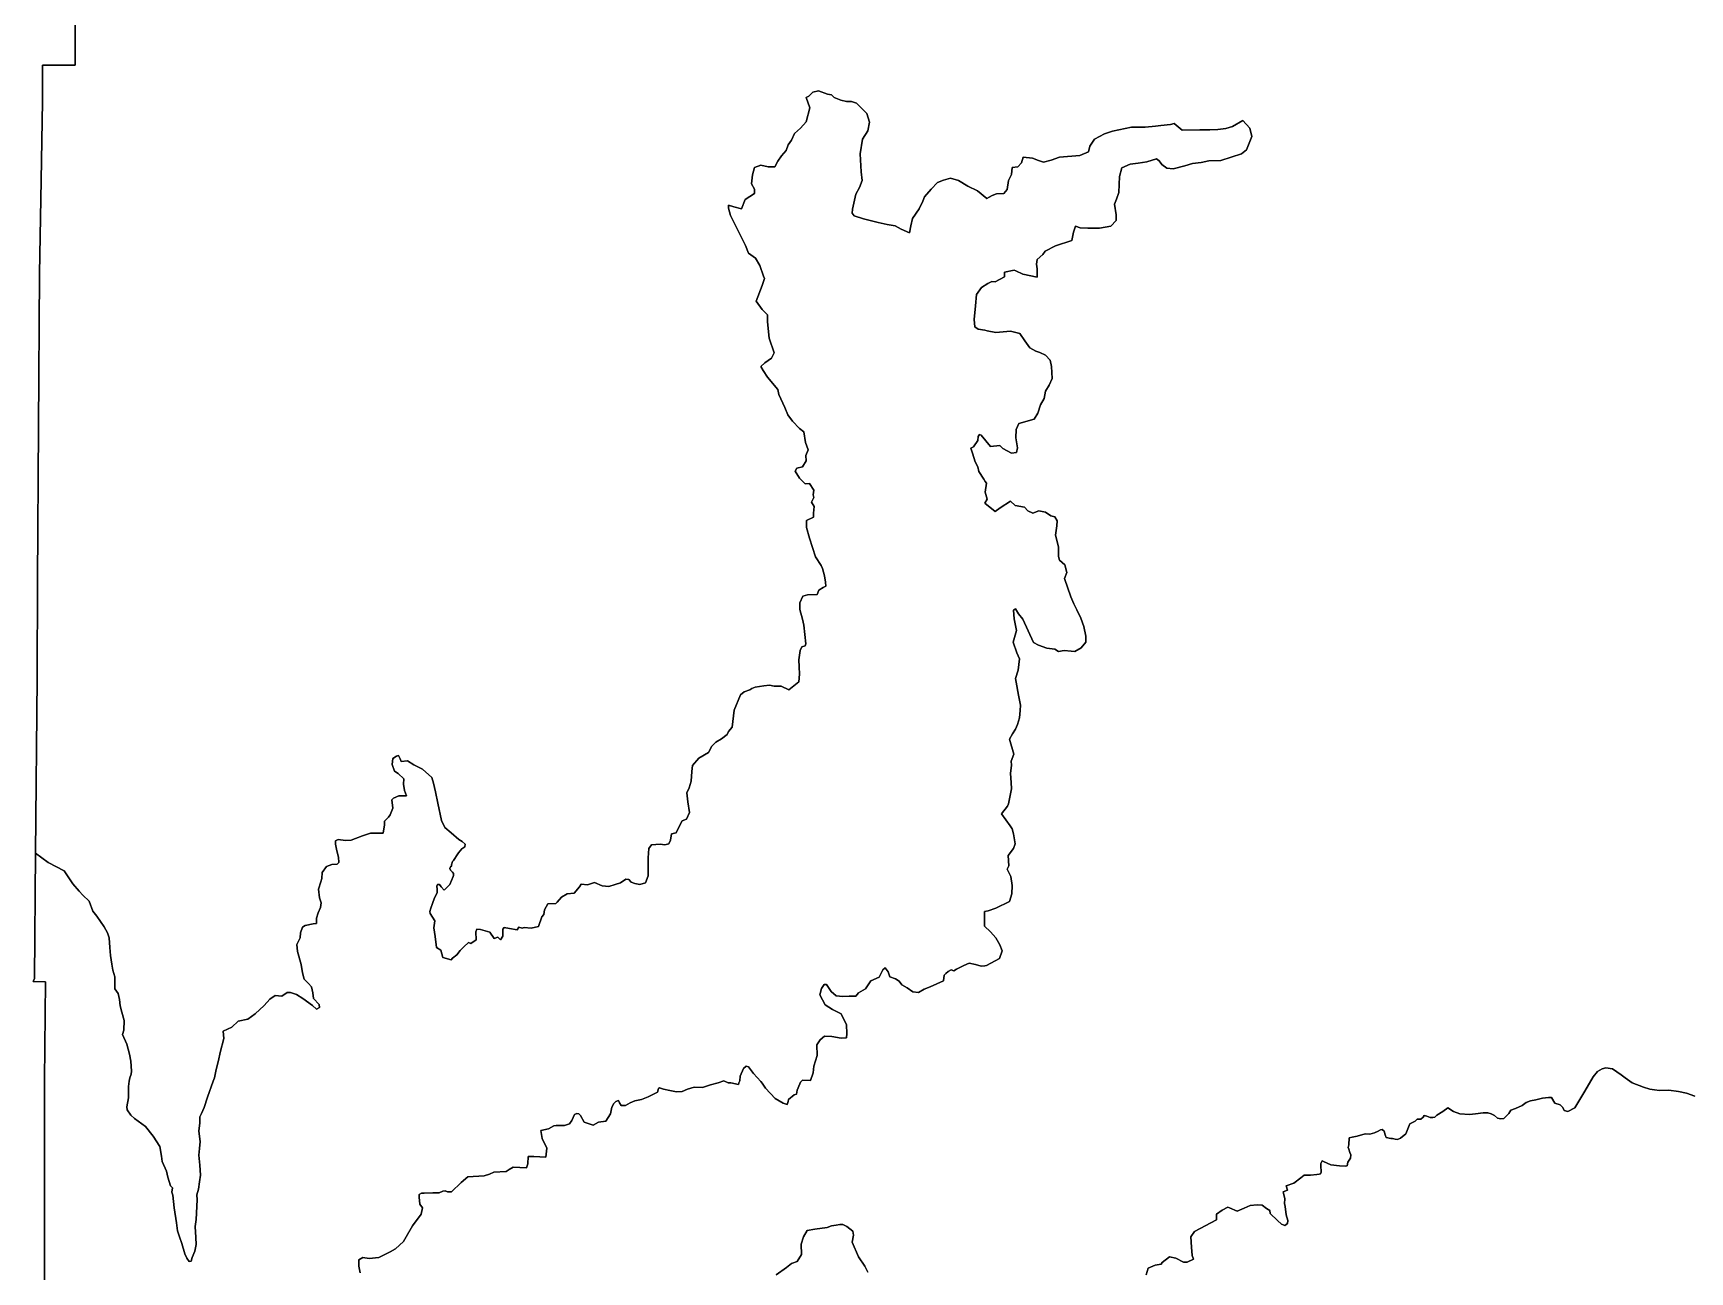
# Model space of a CAD drawing. Header units: inches. Extents: x 141448 to 685535, y 3466439 to 4099221.
# Drawn here: x 449051 to 455704, y 3812897 to 3817869 of the extents above; entities that cross this region are included whole.
import ezdxf

# ---------------------------------------------------------------- set-up
doc = ezdxf.new("R2010")
doc.units = ezdxf.units.IN
doc.header["$MEASUREMENT"] = 0
doc.layers.add('az_county', color=7, linetype='Continuous')

msp = doc.modelspace()

# ---------------------------------------------------------------- linework, layer by layer
at = {"layer": 'az_county'}
for points in [[(449218.78125, 3818463.75), (449219.96875, 3817740.25), (449089.0625, 3817741), (449088.875, 3817594.75), (449083.78125, 3817279.75), (449077.5625, 3816903.75), (449069.65625, 3815672.25), (449067.15625, 3815278.25), (449061.5625, 3814577), (449057.5625, 3814074.75), (449051.46875, 3814062), (449100.5625, 3814061.75), (449097.46875, 3813668.25), (449097.375, 3813662.75), (449097.0625, 3811953.75)], [(450365.125, 3812893), (450359.125, 3812919.25), (450359.84375, 3812945.5), (450375.84375, 3812954.75), (450400.84375, 3812950.75), (450439.84375, 3812954.25), (450485.75, 3812977.5), (450507.25, 3812989.75), (450539.03125, 3813019.25), (450548.84375, 3813037.75), (450574.75, 3813081.75), (450609.125, 3813128), (450615.34375, 3813153.75), (450604.4375, 3813169), (450601.53125, 3813196.5), (450602.25, 3813207.5), (450610.75, 3813213), (450622.34375, 3813212.25), (450656.53125, 3813214.75), (450671.75, 3813214.25), (450681.53125, 3813213.75), (450696.84375, 3813221.25), (450705.4375, 3813222.25), (450715.25, 3813218.75), (450731.03125, 3813218), (450770.84375, 3813255.25), (450796.625, 3813278.75), (450863.125, 3813282.25), (450884.53125, 3813288.75), (450901.03125, 3813296.75), (450950.53125, 3813300.25), (450962.75, 3813307.5), (450978.625, 3813316.75), (451032.34375, 3813314.75), (451037.9375, 3813330.5), (451038.75, 3813360.5), (451062.4375, 3813359.75), (451110.75, 3813357.75), (451113.84375, 3813393.25), (451095.75, 3813431.75), (451090.4375, 3813464.25), (451120.34375, 3813471.25), (451142.34375, 3813482.75), (451151.53125, 3813484.25), (451185.75, 3813484.75), (451204.75, 3813490.75), (451214.53125, 3813504), (451225.03125, 3813529.25), (451235.34375, 3813533.25), (451243.34375, 3813531.5), (451248.84375, 3813524.75), (451264.53125, 3813498.25), (451300.4375, 3813486), (451321.25, 3813498.25), (451351.84375, 3813502.25), (451370.25, 3813531.5), (451374.75, 3813557.75), (451383.25, 3813573.25), (451391.84375, 3813581), (451402.25, 3813584.75), (451406.53125, 3813575.25), (451413.125, 3813564.25), (451430.25, 3813565), (451448.53125, 3813575.25), (451468.125, 3813583.75), (451494.4375, 3813589.25), (451521.34375, 3813600), (451558.03125, 3813618.25), (451563.03125, 3813632.75), (451567.25, 3813636), (451583.125, 3813629.75), (451608.125, 3813624.75), (451634.9375, 3813619.25), (451658.125, 3813621.5), (451678.9375, 3813630), (451706.4375, 3813637.75), (451739.9375, 3813637.25), (451771.75, 3813647.25), (451802.34375, 3813656.25), (451824.9375, 3813664.25), (451842.625, 3813655.75), (451853.625, 3813655.75), (451883.4375, 3813648.75), (451885.9375, 3813655.25), (451889.03125, 3813663.25), (451890.9375, 3813683), (451903.84375, 3813712.75), (451914.34375, 3813723.25), (451924.03125, 3813719.5), (451944.03125, 3813693.75), (451973.25, 3813661.75), (451978.34375, 3813654.25), (451992.03125, 3813634.25), (452030.84375, 3813593.25), (452063.03125, 3813574.75), (452078.9375, 3813569.25), (452083.84375, 3813580.25), (452085.125, 3813588.75), (452107.25, 3813608.25), (452116.34375, 3813609.75), (452119.53125, 3813626.25), (452130.125, 3813652.25), (452132.4375, 3813658.25), (452141.03125, 3813666.25), (452173.34375, 3813665.25), (452183.34375, 3813695.25), (452186.53125, 3813722.75), (452200.125, 3813765.5), (452199.03125, 3813807.75), (452211.34375, 3813829), (452229.75, 3813843), (452258.4375, 3813842.25), (452295.625, 3813835.5), (452317.03125, 3813836.75), (452318.34375, 3813853.25), (452317.25, 3813888.5), (452296.75, 3813933.25), (452262.03125, 3813949.75), (452232.25, 3813968.25), (452211.03125, 3814009.25), (452217.84375, 3814034.5), (452227.75, 3814050.75), (452236.84375, 3814050.25), (452255.75, 3814022.25), (452275.75, 3814004.75), (452303.25, 3814002.75), (452328.84375, 3814003.5), (452354.4375, 3814003.25), (452366.125, 3814017.25), (452393.625, 3814033.25), (452415.125, 3814064.75), (452448.84375, 3814079.25), (452463.53125, 3814109.75), (452472.75, 3814117.75), (452485.53125, 3814101.25), (452492.125, 3814081.75), (452514.03125, 3814073.75), (452528.75, 3814064.25), (452539.53125, 3814048.5), (452560.84375, 3814037.25), (452584.03125, 3814020.75), (452606.53125, 3814017.75), (452629.25, 3814031.75), (452654.25, 3814041.25), (452706.84375, 3814065.5), (452710.03125, 3814088.25), (452716.75, 3814094.75), (452726.53125, 3814102.25), (452737.53125, 3814108.75), (452749.125, 3814105.25), (452759.53125, 3814112.25), (452788.34375, 3814127), (452809.75, 3814135.5), (452835.34375, 3814130.5), (452857.84375, 3814124.25), (452873.625, 3814125.75), (452879.84375, 3814126.75), (452932.53125, 3814155.25), (452943.03125, 3814185), (452933.9375, 3814209.5), (452917.625, 3814237.75), (452896.34375, 3814262.25), (452872.34375, 3814284.75), (452872.125, 3814318), (452871.9375, 3814343), (452886.4375, 3814346.75), (452917.625, 3814357.5), (452972.03125, 3814383), (452981.9375, 3814414.75), (452983.34375, 3814448.25), (452977.4375, 3814484.5), (452962.84375, 3814513.25), (452969.03125, 3814527.25), (452966.84375, 3814567.75), (452988.34375, 3814595.75), (452995.125, 3814615.25), (452988.625, 3814655), (452982.625, 3814675.75), (452974.75, 3814687.5), (452957.75, 3814711.25), (452939.53125, 3814735.25), (452963.53125, 3814766.25), (452968.4375, 3814776.25), (452980.34375, 3814835.25), (452979.25, 3814861.75), (452975.75, 3814897.75), (452980.25, 3814930.75), (452978.4375, 3814947.25), (452989.53125, 3814975.25), (452972.25, 3815035.25), (452983.84375, 3815056.75), (452996.25, 3815075), (453004.25, 3815094), (453012.25, 3815121.25), (453015.4375, 3815150.75), (453016.25, 3815171.5), (453007.84375, 3815211.25), (452998.53125, 3815264.25), (452995.9375, 3815279.25), (453007.125, 3815312.25), (453012.25, 3815358), (453001.9375, 3815381.25), (452987.53125, 3815424.25), (452999.9375, 3815471.25), (452990.4375, 3815518.25), (452988.75, 3815553.25), (452996.75, 3815558), (453008.84375, 3815537.75), (453025.25, 3815517.5), (453068.03125, 3815422.75), (453088.75, 3815413.25), (453121.625, 3815401), (453154.53125, 3815396), (453168.53125, 3815386.75), (453191.75, 3815391), (453219.84375, 3815389), (453233.84375, 3815387.75), (453260.25, 3815402.25), (453279.25, 3815424.25), (453278.125, 3815448.75), (453270.34375, 3815487.75), (453258.34375, 3815521.5), (453242.625, 3815554.75), (453231.125, 3815578.5), (453218.4375, 3815606), (453193.25, 3815680.75), (453201.84375, 3815703.75), (453194.03125, 3815734.5), (453172.84375, 3815753.75), (453168.625, 3815768.75), (453169.34375, 3815806.75), (453157.4375, 3815854.5), (453162.53125, 3815891.75), (453163.25, 3815911.25), (453154.75, 3815927.25), (453138.34375, 3815932.25), (453116.34375, 3815947), (453089.53125, 3815951.25), (453066.34375, 3815942.25), (453045.625, 3815951.5), (453032.25, 3815966.75), (452994.4375, 3815973.75), (452975.625, 3815990.25), (452934.625, 3815963.75), (452914.4375, 3815949.75), (452873.75, 3815982.25), (452882.34375, 3815998.75), (452874.34375, 3816027.25), (452880.25, 3816062.25), (452874.84375, 3816070), (452868.75, 3816079.25), (452848.75, 3816110), (452845.125, 3816128.25), (452833.625, 3816148), (452824.03125, 3816182.75), (452816.84375, 3816203.75), (452827.25, 3816208.75), (452844.34375, 3816234.25), (452845.75, 3816250.75), (452851.25, 3816258.75), (452858.53125, 3816255.5), (452876.9375, 3816232.5), (452895.53125, 3816209.5), (452933.34375, 3816214.25), (452945.53125, 3816202), (452979.625, 3816182.75), (452999.84375, 3816186.5), (453004.75, 3816205.25), (452997.625, 3816244.75), (452999.03125, 3816278.25), (453010.125, 3816302), (453071.84375, 3816319.5), (453085.34375, 3816343.75), (453096.53125, 3816377.5), (453110.75, 3816403.25), (453116.9375, 3816432.25), (453131.75, 3816456.75), (453143.4375, 3816483.25), (453141.25, 3816530.75), (453135.84375, 3816557.25), (453116.4375, 3816576.25), (453094.53125, 3816587.75), (453078.03125, 3816592.75), (453054.34375, 3816606.75), (453034.34375, 3816634.5), (453013.75, 3816663.75), (452975.9375, 3816673.25), (452916.75, 3816668), (452882.53125, 3816674.75), (452873.4375, 3816676.75), (452846.53125, 3816681.25), (452833.25, 3816690.25), (452829.75, 3816719.25), (452836.03125, 3816774.25), (452839.9375, 3816820.5), (452860.25, 3816848.75), (452885.03125, 3816863.75), (452901.25, 3816872.25), (452915.25, 3816871), (452952.03125, 3816891.75), (452951.4375, 3816910), (452990.53125, 3816917.75), (452997.25, 3816914.75), (453025.25, 3816901.25), (453083.25, 3816889.75), (453083.34375, 3816923.5), (453081.03125, 3816942.5), (453083.53125, 3816960.75), (453105.53125, 3816980.25), (453114.84375, 3816994.75), (453156.34375, 3817015.5), (453223.03125, 3817037.25), (453229.34375, 3817070.25), (453236.75, 3817094.75), (453256.25, 3817087.75), (453286.125, 3817086.5), (453333.75, 3817086.25), (453379.53125, 3817094.25), (453401.03125, 3817116.75), (453401.125, 3817140.5), (453393.34375, 3817183.25), (453402.03125, 3817202.25), (453411.34375, 3817230.25), (453414.03125, 3817293.25), (453423.34375, 3817328.25), (453456.4375, 3817343.25), (453489.34375, 3817346.75), (453523.53125, 3817352.75), (453562.75, 3817364.25), (453573.03125, 3817356.25), (453583.34375, 3817341.5), (453603.34375, 3817326.75), (453629.03125, 3817324.75), (453676.03125, 3817336.75), (453706.625, 3817346), (453741.4375, 3817350.25), (453773.25, 3817356.75), (453820.25, 3817357.75), (453903.9375, 3817384.75), (453923.53125, 3817401.25), (453945.75, 3817454.5), (453936.75, 3817487.5), (453909.4375, 3817518.25), (453867.25, 3817494.5), (453841.53125, 3817486.75), (453808.53125, 3817482.5), (453776.25, 3817481.25), (453736.53125, 3817481), (453665.25, 3817479.25), (453633.53125, 3817506.25), (453618.9375, 3817503.25), (453580.4375, 3817498.75), (453557.84375, 3817495.75), (453517.53125, 3817491.75), (453462.03125, 3817492.25), (453386.25, 3817476.25), (453353.84375, 3817464.75), (453314.125, 3817443.5), (453295.03125, 3817415.5), (453289.4375, 3817392.75), (453255.25, 3817377.75), (453172.84375, 3817371.75), (453139.75, 3817359.25), (453108.625, 3817351.25), (453088.53125, 3817358.25), (453064.125, 3817367.5), (453027.53125, 3817371.25), (453020.125, 3817348.75), (453005.34375, 3817332.75), (452982.84375, 3817330.5), (452979.625, 3817301.25), (452968.53125, 3817277.25), (452962.25, 3817241.75), (452949.9375, 3817226), (452920.625, 3817224.25), (452902.9375, 3817217.75), (452890.625, 3817210.75), (452881.53125, 3817205.5), (452843.25, 3817236.75), (452804.25, 3817254.75), (452767.75, 3817277.5), (452734.84375, 3817287.25), (452706.75, 3817279), (452682.84375, 3817269.75), (452657.125, 3817242.5), (452630.75, 3817212), (452623.9375, 3817194.25), (452609.125, 3817163.75), (452582.75, 3817125.25), (452576.4375, 3817096.25), (452570.84375, 3817067.25), (452537.34375, 3817082.75), (452513.625, 3817095.25), (452481.34375, 3817101.25), (452444.75, 3817109.25), (452385.53125, 3817124.25), (452348.4375, 3817135.5), (452340.53125, 3817147.25), (452341.84375, 3817163), (452354.9375, 3817222.75), (452370.34375, 3817249.75), (452380.84375, 3817277.75), (452376.75, 3817313.25), (452372.84375, 3817384.25), (452382.25, 3817444.25), (452403.25, 3817477), (452409.4375, 3817511.75), (452399.84375, 3817547.25), (452357.9375, 3817587.75), (452337.84375, 3817595.25), (452317.75, 3817594.75), (452294.53125, 3817600.25), (452268.34375, 3817610.75), (452257.4375, 3817621.75), (452241.03125, 3817625), (452205.03125, 3817637.25), (452182.4375, 3817632.75), (452165.84375, 3817616.25), (452155.53125, 3817611.25), (452169.9375, 3817569), (452155.625, 3817512.75), (452133.53125, 3817487.75), (452108.34375, 3817466), (452096.75, 3817439.25), (452083.75, 3817420.75), (452075.75, 3817397.75), (452056.75, 3817376.25), (452041.9375, 3817355.75), (452029.625, 3817333), (452002.75, 3817333.25), (451973.53125, 3817338.75), (451947.84375, 3817329.75), (451939.75, 3817301), (451935.9375, 3817264.75), (451948.625, 3817242.75), (451947.9375, 3817226.25), (451911.25, 3817201.25), (451896.34375, 3817163.5), (451865.84375, 3817171.75), (451843.9375, 3817179), (451843.34375, 3817166.75), (451851.75, 3817136.75), (451911.53125, 3817016.25), (451924.25, 3816985.5), (451952.75, 3816966.5), (451969.75, 3816937), (451984.53125, 3816893.25), (451987.75, 3816883.75), (451978.53125, 3816856.25), (451955.53125, 3816793.25), (451978.625, 3816760.25), (451999.84375, 3816738.25), (452000.9375, 3816710.25), (452006.75, 3816644.75), (452026.53125, 3816585.75), (452016.125, 3816565.25), (451989.75, 3816545.25), (451973.84375, 3816531.25), (451982.84375, 3816515.75), (451999.84375, 3816487.75), (452042.34375, 3816439.25), (452045.84375, 3816418.25), (452070.03125, 3816366.75), (452082.125, 3816337.5), (452100.34375, 3816311.75), (452128.84375, 3816282.25), (452145.84375, 3816269.25), (452152.9375, 3816225.75), (452163.84375, 3816196.5), (452154.53125, 3816174.5), (452155.625, 3816152.5), (452140.84375, 3816128.25), (452118.84375, 3816123.25), (452112.125, 3816110.5), (452129.03125, 3816083.5), (452151.53125, 3816059.75), (452169.25, 3816062), (452186.25, 3816035), (452183.75, 3816015.5), (452186.75, 3816005), (452177.4375, 3815987.25), (452187.75, 3815969), (452184.53125, 3815942.25), (452184.4375, 3815925.75), (452156.9375, 3815912.75), (452156.84375, 3815884.75), (452168.75, 3815841.75), (452193.4375, 3815766.75), (452215.25, 3815732.25), (452221.84375, 3815720.75), (452229.75, 3815691.25), (452232.625, 3815665.5), (452234.34375, 3815649), (452224.53125, 3815643.75), (452206.25, 3815633.25), (452199.34375, 3815616.25), (452160.9375, 3815614.5), (452142.625, 3815609), (452129.75, 3815582.75), (452130.75, 3815555.75), (452140.34375, 3815517.25), (452146.9375, 3815492.25), (452154.53125, 3815418.25), (452151.4375, 3815410.25), (452138.53125, 3815406.25), (452131.25, 3815391.5), (452126.75, 3815353.5), (452127.84375, 3815326), (452129.53125, 3815296.25), (452126.84375, 3815264.75), (452086.4375, 3815232.75), (452054.84375, 3815247.5), (452027.34375, 3815247.75), (452008.4375, 3815252.5), (451985.84375, 3815249), (451951.03125, 3815244.25), (451937.625, 3815238.75), (451929.625, 3815232.75), (451906.34375, 3815224.75), (451891.75, 3815213.75), (451867.03125, 3815151.75), (451858.75, 3815083.25), (451844.03125, 3815065.5), (451838.4375, 3815053.75), (451815.25, 3815036.75), (451792.53125, 3815022.75), (451777.25, 3815006.5), (451763.625, 3814981.25), (451724.53125, 3814959), (451699.34375, 3814929.75), (451696.125, 3814905.75), (451693.53125, 3814866.75), (451685.4375, 3814839.25), (451676.25, 3814819.25), (451680.34375, 3814783.75), (451687.34375, 3814740.75), (451675.03125, 3814714), (451657.34375, 3814708), (451646.25, 3814684.25), (451633.34375, 3814659.75), (451615.53125, 3814654.75), (451610.53125, 3814629.25), (451603.84375, 3814615.25), (451588.53125, 3814611.75), (451569.625, 3814613.5), (451534.84375, 3814610.75), (451524.34375, 3814596), (451521.75, 3814558.75), (451521.03125, 3814533.75), (451521.34375, 3814486), (451510.84375, 3814458.5), (451488.25, 3814452.5), (451467.53125, 3814455.75), (451452.9375, 3814461.75), (451443.25, 3814472.25), (451431.03125, 3814473.5), (451409.53125, 3814458.25), (451388.25, 3814451.75), (451363.75, 3814443.75), (451336.34375, 3814446.75), (451305.84375, 3814460.5), (451277.25, 3814450.25), (451252.75, 3814453.25), (451245.34375, 3814442.25), (451223.84375, 3814417.25), (451195.75, 3814414.5), (451173.125, 3814400.5), (451155.34375, 3814381), (451149.84375, 3814375.5), (451118.03125, 3814373.75), (451104.53125, 3814350.75), (451102.03125, 3814331.75), (451094.625, 3814322.5), (451081.03125, 3814283.5), (451051.75, 3814276.75), (451023.625, 3814279.25), (451015.03125, 3814276.25), (451002.34375, 3814280.25), (450994.9375, 3814269.75), (450964.4375, 3814274.75), (450942.53125, 3814279.75), (450936.9375, 3814272.25), (450938.03125, 3814244.25), (450928.84375, 3814230.25), (450917.25, 3814240.25), (450902.625, 3814235.75), (450885.03125, 3814260.25), (450848.4375, 3814270.75), (450832.625, 3814272.25), (450828.84375, 3814262.5), (450829.9375, 3814230), (450809.75, 3814215.5), (450800.03125, 3814219.25), (450781.625, 3814201.5), (450765.75, 3814187.5), (450752.75, 3814169.25), (450735.03125, 3814156.5), (450730.03125, 3814149.25), (450696.53125, 3814158.25), (450688.25, 3814188.25), (450671.75, 3814198.75), (450665.84375, 3814243.5), (450659.9375, 3814278.25), (450664.34375, 3814305.75), (450645.53125, 3814335.75), (450645.03125, 3814343.75), (450648.125, 3814357.25), (450655.53125, 3814376.25), (450662.9375, 3814397.75), (450670.34375, 3814411), (450674.03125, 3814420.25), (450674.125, 3814433), (450672.9375, 3814444.75), (450675.4375, 3814451.25), (450683.34375, 3814452), (450690.625, 3814442.25), (450701.53125, 3814428.75), (450710.75, 3814438.25), (450724.84375, 3814452.25), (450738.4375, 3814483.5), (450739.75, 3814488.25), (450739.75, 3814496.25), (450736.03125, 3814501.75), (450727.53125, 3814508.75), (450725.25, 3814516), (450727.625, 3814522.25), (450731.34375, 3814525.75), (450731.9375, 3814531.25), (450735.75, 3814544), (450740.03125, 3814548.25), (450744.84375, 3814555.75), (450751.03125, 3814566.75), (450759.03125, 3814579.25), (450773.25, 3814595.25), (450784.84375, 3814603.25), (450786.75, 3814613.5), (450774.53125, 3814624.75), (450760.53125, 3814632.75), (450730.75, 3814659.75), (450704.625, 3814680.5), (450691.34375, 3814709.25), (450677.03125, 3814777.75), (450667.53125, 3814823.25), (450659.125, 3814859.25), (450653.125, 3814881.75), (450614.84375, 3814914.25), (450580.125, 3814932.75), (450555.25, 3814948.75), (450529.53125, 3814945.25), (450525.34375, 3814956.25), (450518.75, 3814969.25), (450510.125, 3814967.25), (450495.4375, 3814958.25), (450492.84375, 3814933.25), (450503.125, 3814906.75), (450517.75, 3814897.25), (450539.53125, 3814875.75), (450538.25, 3814854.25), (450542.4375, 3814829.25), (450550.84375, 3814808.25), (450520.34375, 3814808.25), (450498.9375, 3814798.75), (450491.53125, 3814791.25), (450495.75, 3814757.75), (450485.25, 3814731.5), (450478.4375, 3814721.75), (450463.03125, 3814706.5), (450461.84375, 3814691.75), (450456.75, 3814657.75), (450437.25, 3814657.75), (450406.75, 3814658.5), (450373.75, 3814647.75), (450345.53125, 3814636.25), (450329.03125, 3814630), (450305.84375, 3814628.75), (450276.625, 3814632.75), (450265.03125, 3814627.25), (450265.53125, 3814614.25), (450270.84375, 3814587.5), (450278.125, 3814562.25), (450278.625, 3814540.25), (450271.84375, 3814533.75), (450251.125, 3814532.5), (450229.75, 3814524), (450211.84375, 3814499.75), (450211.125, 3814475.75), (450206.84375, 3814462.25), (450197.53125, 3814433.25), (450201.625, 3814398.75), (450208.25, 3814378), (450205.125, 3814359.75), (450196.4375, 3814338.75), (450189.03125, 3814316.75), (450188.9375, 3814294.75), (450175.53125, 3814293.75), (450143.75, 3814287.25), (450133.34375, 3814280.5), (450125.25, 3814258.5), (450123.9375, 3814237.25), (450117.25, 3814224.25), (450109.75, 3814210.75), (450112.75, 3814183.25), (450127.75, 3814130.75), (450133.03125, 3814097.75), (450140.25, 3814071.25), (450157.84375, 3814054.75), (450169.34375, 3814040.75), (450174.75, 3814016.75), (450177.03125, 3813994.75), (450199.53125, 3813970.25), (450201.34375, 3813958.75), (450189.75, 3813951.25), (450173.84375, 3813966.75), (450134.34375, 3813994.25), (450108.84375, 3814009.75), (450084.4375, 3814019), (450071.625, 3814017.75), (450049.53125, 3814003.75), (450023.9375, 3814005.75), (450001.9375, 3813991.75), (449979.84375, 3813965.75), (449943.625, 3813932.25), (449913.0625, 3813910.75), (449875.28125, 3813903.75), (449848.875, 3813879.25), (449813.96875, 3813862.75), (449817.46875, 3813833.75), (449801.96875, 3813777.25), (449795.78125, 3813745), (449786.375, 3813709), (449779.46875, 3813676), (449774.875, 3813663), (449752.28125, 3813597.75), (449738.65625, 3813556.25), (449728.15625, 3813532.5), (449720.78125, 3813519.75), (449720.65625, 3813494.75), (449716.78125, 3813462.25), (449722.0625, 3813420), (449718.875, 3813391.75), (449716.375, 3813365), (449720.375, 3813325.25), (449723.875, 3813284.75), (449718.875, 3813258), (449715.03125, 3813228.75), (449709.4375, 3813206.75), (449709.9375, 3813185.75), (449705.84375, 3813107.25), (449702.75, 3813079), (449704.9375, 3813035.5), (449706.625, 3813007.25), (449700.34375, 3812979.75), (449689.84375, 3812954.25), (449685.53125, 3812939.75), (449678.25, 3812939), (449668.53125, 3812951.75), (449660.03125, 3812969.75), (449648.75, 3813010.25), (449639.0625, 3813038.25), (449631.28125, 3813062.25), (449626.5625, 3813093.25), (449618.28125, 3813153.75), (449612.375, 3813205.25), (449608.28125, 3813217.5), (449611.375, 3813234), (449603.46875, 3813242), (449592.65625, 3813276.75), (449586.65625, 3813300.75), (449569.78125, 3813339.75), (449566.28125, 3813362), (449559.65625, 3813399.75), (449533.65625, 3813442.25), (449502.0625, 3813480.75), (449458.875, 3813512.25), (449443.78125, 3813526.25), (449428.5625, 3813547.25), (449428.0625, 3813559.25), (449434.375, 3813596), (449434.375, 3813602.25), (449433.875, 3813641.25), (449437.46875, 3813663), (449439.5625, 3813675.5), (449444.5625, 3813690.25), (449446.375, 3813702.25), (449443.5625, 3813742.25), (449438.28125, 3813770.25), (449427.375, 3813811.25), (449409.875, 3813849.25), (449416.0625, 3813867.5), (449417.5625, 3813905.5), (449407.875, 3813939.25), (449400.78125, 3813964.75), (449397.78125, 3813989.75), (449392.375, 3814013.75), (449379.78125, 3814033.25), (449379.375, 3814081.25), (449372.15625, 3814108), (449367.375, 3814132.5), (449361.46875, 3814167.25), (449359.78125, 3814198.5), (449356.28125, 3814237.25), (449350.28125, 3814257.25), (449336.96875, 3814282.25), (449307.28125, 3814324.75), (449291.5625, 3814345.5), (449277.0625, 3814384.75), (449250.375, 3814409.25), (449236.96875, 3814425.75), (449210.875, 3814454.25), (449176.375, 3814506.25), (449112.46875, 3814540), (449061.5625, 3814577), (449067.15625, 3815278.25), (449069.65625, 3815672.25), (449077.5625, 3816903.75), (449083.78125, 3817279.75), (449088.875, 3817594.75), (449089.0625, 3817741), (449219.96875, 3817740.25), (449218.78125, 3818463.75)], [(449097.0625, 3811953.75), (449097.375, 3813662.75), (449097.46875, 3813668.25), (449100.5625, 3814061.75), (449051.46875, 3814062), (449057.5625, 3814074.75), (449061.5625, 3814577), (449112.46875, 3814540), (449176.375, 3814506.25), (449210.875, 3814454.25), (449236.96875, 3814425.75), (449250.375, 3814409.25), (449277.0625, 3814384.75), (449291.5625, 3814345.5), (449307.28125, 3814324.75), (449336.96875, 3814282.25), (449350.28125, 3814257.25), (449356.28125, 3814237.25), (449359.78125, 3814198.5), (449361.46875, 3814167.25), (449367.375, 3814132.5), (449372.15625, 3814108), (449379.375, 3814081.25), (449379.78125, 3814033.25), (449392.375, 3814013.75), (449397.78125, 3813989.75), (449400.78125, 3813964.75), (449407.875, 3813939.25), (449417.5625, 3813905.5), (449416.0625, 3813867.5), (449409.875, 3813849.25), (449427.375, 3813811.25), (449438.28125, 3813770.25), (449443.5625, 3813742.25), (449446.375, 3813702.25), (449444.5625, 3813690.25), (449439.5625, 3813675.5), (449437.46875, 3813663), (449433.875, 3813641.25), (449434.375, 3813602.25), (449434.375, 3813596), (449428.0625, 3813559.25), (449428.5625, 3813547.25), (449443.78125, 3813526.25), (449458.875, 3813512.25), (449502.0625, 3813480.75), (449533.65625, 3813442.25), (449559.65625, 3813399.75), (449566.28125, 3813362), (449569.78125, 3813339.75), (449586.65625, 3813300.75), (449592.65625, 3813276.75), (449603.46875, 3813242), (449611.375, 3813234), (449608.28125, 3813217.5), (449612.375, 3813205.25), (449618.28125, 3813153.75), (449626.5625, 3813093.25), (449631.28125, 3813062.25), (449639.0625, 3813038.25), (449648.75, 3813010.25), (449660.03125, 3812969.75), (449668.53125, 3812951.75), (449678.25, 3812939), (449685.53125, 3812939.75), (449689.84375, 3812954.25), (449700.34375, 3812979.75), (449706.625, 3813007.25), (449704.9375, 3813035.5), (449702.75, 3813079), (449705.84375, 3813107.25), (449709.9375, 3813185.75), (449709.4375, 3813206.75), (449715.03125, 3813228.75), (449718.875, 3813258), (449723.875, 3813284.75), (449720.375, 3813325.25), (449716.375, 3813365), (449718.875, 3813391.75), (449722.0625, 3813420), (449716.78125, 3813462.25), (449720.65625, 3813494.75), (449720.78125, 3813519.75), (449728.15625, 3813532.5), (449738.65625, 3813556.25), (449752.28125, 3813597.75), (449774.875, 3813663), (449779.46875, 3813676), (449786.375, 3813709), (449795.78125, 3813745), (449801.96875, 3813777.25), (449817.46875, 3813833.75), (449813.96875, 3813862.75), (449848.875, 3813879.25), (449875.28125, 3813903.75), (449913.0625, 3813910.75), (449943.625, 3813932.25), (449979.84375, 3813965.75), (450001.9375, 3813991.75), (450023.9375, 3814005.75), (450049.53125, 3814003.75), (450071.625, 3814017.75), (450084.4375, 3814019), (450108.84375, 3814009.75), (450134.34375, 3813994.25), (450173.84375, 3813966.75), (450189.75, 3813951.25), (450201.34375, 3813958.75), (450199.53125, 3813970.25), (450177.03125, 3813994.75), (450174.75, 3814016.75), (450169.34375, 3814040.75), (450157.84375, 3814054.75), (450140.25, 3814071.25), (450133.03125, 3814097.75), (450127.75, 3814130.75), (450112.75, 3814183.25), (450109.75, 3814210.75), (450117.25, 3814224.25), (450123.9375, 3814237.25), (450125.25, 3814258.5), (450133.34375, 3814280.5), (450143.75, 3814287.25), (450175.53125, 3814293.75), (450188.9375, 3814294.75), (450189.03125, 3814316.75), (450196.4375, 3814338.75), (450205.125, 3814359.75), (450208.25, 3814378), (450201.625, 3814398.75), (450197.53125, 3814433.25), (450206.84375, 3814462.25), (450211.125, 3814475.75), (450211.84375, 3814499.75), (450229.75, 3814524), (450251.125, 3814532.5), (450271.84375, 3814533.75), (450278.625, 3814540.25), (450278.125, 3814562.25), (450270.84375, 3814587.5), (450265.53125, 3814614.25), (450265.03125, 3814627.25), (450276.625, 3814632.75), (450305.84375, 3814628.75), (450329.03125, 3814630), (450345.53125, 3814636.25), (450373.75, 3814647.75), (450406.75, 3814658.5), (450437.25, 3814657.75), (450456.75, 3814657.75), (450461.84375, 3814691.75), (450463.03125, 3814706.5), (450478.4375, 3814721.75), (450485.25, 3814731.5), (450495.75, 3814757.75), (450491.53125, 3814791.25), (450498.9375, 3814798.75), (450520.34375, 3814808.25), (450550.84375, 3814808.25), (450542.4375, 3814829.25), (450538.25, 3814854.25), (450539.53125, 3814875.75), (450517.75, 3814897.25), (450503.125, 3814906.75), (450492.84375, 3814933.25), (450495.4375, 3814958.25), (450510.125, 3814967.25), (450518.75, 3814969.25), (450525.34375, 3814956.25), (450529.53125, 3814945.25), (450555.25, 3814948.75), (450580.125, 3814932.75), (450614.84375, 3814914.25), (450653.125, 3814881.75), (450659.125, 3814859.25), (450667.53125, 3814823.25), (450677.03125, 3814777.75), (450691.34375, 3814709.25), (450704.625, 3814680.5), (450730.75, 3814659.75), (450760.53125, 3814632.75), (450774.53125, 3814624.75), (450786.75, 3814613.5), (450784.84375, 3814603.25), (450773.25, 3814595.25), (450759.03125, 3814579.25), (450751.03125, 3814566.75), (450744.84375, 3814555.75), (450740.03125, 3814548.25), (450735.75, 3814544), (450731.9375, 3814531.25), (450731.34375, 3814525.75), (450727.625, 3814522.25), (450725.25, 3814516), (450727.53125, 3814508.75), (450736.03125, 3814501.75), (450739.75, 3814496.25), (450739.75, 3814488.25), (450738.4375, 3814483.5), (450724.84375, 3814452.25), (450710.75, 3814438.25), (450701.53125, 3814428.75), (450690.625, 3814442.25), (450683.34375, 3814452), (450675.4375, 3814451.25), (450672.9375, 3814444.75), (450674.125, 3814433), (450674.03125, 3814420.25), (450670.34375, 3814411), (450662.9375, 3814397.75), (450655.53125, 3814376.25), (450648.125, 3814357.25), (450645.03125, 3814343.75), (450645.53125, 3814335.75), (450664.34375, 3814305.75), (450659.9375, 3814278.25), (450665.84375, 3814243.5), (450671.75, 3814198.75), (450688.25, 3814188.25), (450696.53125, 3814158.25), (450730.03125, 3814149.25), (450735.03125, 3814156.5), (450752.75, 3814169.25), (450765.75, 3814187.5), (450781.625, 3814201.5), (450800.03125, 3814219.25), (450809.75, 3814215.5), (450829.9375, 3814230), (450828.84375, 3814262.5), (450832.625, 3814272.25), (450848.4375, 3814270.75), (450885.03125, 3814260.25), (450902.625, 3814235.75), (450917.25, 3814240.25), (450928.84375, 3814230.25), (450938.03125, 3814244.25), (450936.9375, 3814272.25), (450942.53125, 3814279.75), (450964.4375, 3814274.75), (450994.9375, 3814269.75), (451002.34375, 3814280.25), (451015.03125, 3814276.25), (451023.625, 3814279.25), (451051.75, 3814276.75), (451081.03125, 3814283.5), (451094.625, 3814322.5), (451102.03125, 3814331.75), (451104.53125, 3814350.75), (451118.03125, 3814373.75), (451149.84375, 3814375.5), (451155.34375, 3814381), (451173.125, 3814400.5), (451195.75, 3814414.5), (451223.84375, 3814417.25), (451245.34375, 3814442.25), (451252.75, 3814453.25), (451277.25, 3814450.25), (451305.84375, 3814460.5), (451336.34375, 3814446.75), (451363.75, 3814443.75), (451388.25, 3814451.75), (451409.53125, 3814458.25), (451431.03125, 3814473.5), (451443.25, 3814472.25), (451452.9375, 3814461.75), (451467.53125, 3814455.75), (451488.25, 3814452.5), (451510.84375, 3814458.5), (451521.34375, 3814486), (451521.03125, 3814533.75), (451521.75, 3814558.75), (451524.34375, 3814596), (451534.84375, 3814610.75), (451569.625, 3814613.5), (451588.53125, 3814611.75), (451603.84375, 3814615.25), (451610.53125, 3814629.25), (451615.53125, 3814654.75), (451633.34375, 3814659.75), (451646.25, 3814684.25), (451657.34375, 3814708), (451675.03125, 3814714), (451687.34375, 3814740.75), (451680.34375, 3814783.75), (451676.25, 3814819.25), (451685.4375, 3814839.25), (451693.53125, 3814866.75), (451696.125, 3814905.75), (451699.34375, 3814929.75), (451724.53125, 3814959), (451763.625, 3814981.25), (451777.25, 3815006.5), (451792.53125, 3815022.75), (451815.25, 3815036.75), (451838.4375, 3815053.75), (451844.03125, 3815065.5), (451858.75, 3815083.25), (451867.03125, 3815151.75), (451891.75, 3815213.75), (451906.34375, 3815224.75), (451929.625, 3815232.75), (451937.625, 3815238.75), (451951.03125, 3815244.25), (451985.84375, 3815249), (452008.4375, 3815252.5), (452027.34375, 3815247.75), (452054.84375, 3815247.5), (452086.4375, 3815232.75), (452126.84375, 3815264.75), (452129.53125, 3815296.25), (452127.84375, 3815326), (452126.75, 3815353.5), (452131.25, 3815391.5), (452138.53125, 3815406.25), (452151.4375, 3815410.25), (452154.53125, 3815418.25), (452146.9375, 3815492.25), (452140.34375, 3815517.25), (452130.75, 3815555.75), (452129.75, 3815582.75), (452142.625, 3815609), (452160.9375, 3815614.5), (452199.34375, 3815616.25), (452206.25, 3815633.25), (452224.53125, 3815643.75), (452234.34375, 3815649), (452232.625, 3815665.5), (452229.75, 3815691.25), (452221.84375, 3815720.75), (452215.25, 3815732.25), (452193.4375, 3815766.75), (452168.75, 3815841.75), (452156.84375, 3815884.75), (452156.9375, 3815912.75), (452184.4375, 3815925.75), (452184.53125, 3815942.25), (452187.75, 3815969), (452177.4375, 3815987.25), (452186.75, 3816005), (452183.75, 3816015.5), (452186.25, 3816035), (452169.25, 3816062), (452151.53125, 3816059.75), (452129.03125, 3816083.5), (452112.125, 3816110.5), (452118.84375, 3816123.25), (452140.84375, 3816128.25), (452155.625, 3816152.5), (452154.53125, 3816174.5), (452163.84375, 3816196.5), (452152.9375, 3816225.75), (452145.84375, 3816269.25), (452128.84375, 3816282.25), (452100.34375, 3816311.75), (452082.125, 3816337.5), (452070.03125, 3816366.75), (452045.84375, 3816418.25), (452042.34375, 3816439.25), (451999.84375, 3816487.75), (451982.84375, 3816515.75), (451973.84375, 3816531.25), (451989.75, 3816545.25), (452016.125, 3816565.25), (452026.53125, 3816585.75), (452006.75, 3816644.75), (452000.9375, 3816710.25), (451999.84375, 3816738.25), (451978.625, 3816760.25), (451955.53125, 3816793.25), (451978.53125, 3816856.25), (451987.75, 3816883.75), (451984.53125, 3816893.25), (451969.75, 3816937), (451952.75, 3816966.5), (451924.25, 3816985.5), (451911.53125, 3817016.25), (451851.75, 3817136.75), (451843.34375, 3817166.75), (451843.9375, 3817179), (451865.84375, 3817171.75), (451896.34375, 3817163.5), (451911.25, 3817201.25), (451947.9375, 3817226.25), (451948.625, 3817242.75), (451935.9375, 3817264.75), (451939.75, 3817301), (451947.84375, 3817329.75), (451973.53125, 3817338.75), (452002.75, 3817333.25), (452029.625, 3817333), (452041.9375, 3817355.75), (452056.75, 3817376.25), (452075.75, 3817397.75), (452083.75, 3817420.75), (452096.75, 3817439.25), (452108.34375, 3817466), (452133.53125, 3817487.75), (452155.625, 3817512.75), (452169.9375, 3817569), (452155.53125, 3817611.25), (452165.84375, 3817616.25), (452182.4375, 3817632.75), (452205.03125, 3817637.25), (452241.03125, 3817625), (452257.4375, 3817621.75), (452268.34375, 3817610.75), (452294.53125, 3817600.25), (452317.75, 3817594.75), (452337.84375, 3817595.25), (452357.9375, 3817587.75), (452399.84375, 3817547.25), (452409.4375, 3817511.75), (452403.25, 3817477), (452382.25, 3817444.25), (452372.84375, 3817384.25), (452376.75, 3817313.25), (452380.84375, 3817277.75), (452370.34375, 3817249.75), (452354.9375, 3817222.75), (452341.84375, 3817163), (452340.53125, 3817147.25), (452348.4375, 3817135.5), (452385.53125, 3817124.25), (452444.75, 3817109.25), (452481.34375, 3817101.25), (452513.625, 3817095.25), (452537.34375, 3817082.75), (452570.84375, 3817067.25), (452576.4375, 3817096.25), (452582.75, 3817125.25), (452609.125, 3817163.75), (452623.9375, 3817194.25), (452630.75, 3817212), (452657.125, 3817242.5), (452682.84375, 3817269.75), (452706.75, 3817279), (452734.84375, 3817287.25), (452767.75, 3817277.5), (452804.25, 3817254.75), (452843.25, 3817236.75), (452881.53125, 3817205.5), (452890.625, 3817210.75), (452902.9375, 3817217.75), (452920.625, 3817224.25), (452949.9375, 3817226), (452962.25, 3817241.75), (452968.53125, 3817277.25), (452979.625, 3817301.25), (452982.84375, 3817330.5), (453005.34375, 3817332.75), (453020.125, 3817348.75), (453027.53125, 3817371.25), (453064.125, 3817367.5), (453088.53125, 3817358.25), (453108.625, 3817351.25), (453139.75, 3817359.25), (453172.84375, 3817371.75), (453255.25, 3817377.75), (453289.4375, 3817392.75), (453295.03125, 3817415.5), (453314.125, 3817443.5), (453353.84375, 3817464.75), (453386.25, 3817476.25), (453462.03125, 3817492.25), (453517.53125, 3817491.75), (453557.84375, 3817495.75), (453580.4375, 3817498.75), (453618.9375, 3817503.25), (453633.53125, 3817506.25), (453665.25, 3817479.25), (453736.53125, 3817481), (453776.25, 3817481.25), (453808.53125, 3817482.5), (453841.53125, 3817486.75), (453867.25, 3817494.5), (453909.4375, 3817518.25), (453936.75, 3817487.5), (453945.75, 3817454.5), (453923.53125, 3817401.25), (453903.9375, 3817384.75), (453820.25, 3817357.75), (453773.25, 3817356.75), (453741.4375, 3817350.25), (453706.625, 3817346), (453676.03125, 3817336.75), (453629.03125, 3817324.75), (453603.34375, 3817326.75), (453583.34375, 3817341.5), (453573.03125, 3817356.25), (453562.75, 3817364.25), (453523.53125, 3817352.75), (453489.34375, 3817346.75), (453456.4375, 3817343.25), (453423.34375, 3817328.25), (453414.03125, 3817293.25), (453411.34375, 3817230.25), (453402.03125, 3817202.25), (453393.34375, 3817183.25), (453401.125, 3817140.5), (453401.03125, 3817116.75), (453379.53125, 3817094.25), (453333.75, 3817086.25), (453286.125, 3817086.5), (453256.25, 3817087.75), (453236.75, 3817094.75), (453229.34375, 3817070.25), (453223.03125, 3817037.25), (453156.34375, 3817015.5), (453114.84375, 3816994.75), (453105.53125, 3816980.25), (453083.53125, 3816960.75), (453081.03125, 3816942.5), (453083.34375, 3816923.5), (453083.25, 3816889.75), (453025.25, 3816901.25), (452997.25, 3816914.75), (452990.53125, 3816917.75), (452951.4375, 3816910), (452952.03125, 3816891.75), (452915.25, 3816871), (452901.25, 3816872.25), (452885.03125, 3816863.75), (452860.25, 3816848.75), (452839.9375, 3816820.5), (452836.03125, 3816774.25), (452829.75, 3816719.25), (452833.25, 3816690.25), (452846.53125, 3816681.25), (452873.4375, 3816676.75), (452882.53125, 3816674.75), (452916.75, 3816668), (452975.9375, 3816673.25), (453013.75, 3816663.75), (453034.34375, 3816634.5), (453054.34375, 3816606.75), (453078.03125, 3816592.75), (453094.53125, 3816587.75), (453116.4375, 3816576.25), (453135.84375, 3816557.25), (453141.25, 3816530.75), (453143.4375, 3816483.25), (453131.75, 3816456.75), (453116.9375, 3816432.25), (453110.75, 3816403.25), (453096.53125, 3816377.5), (453085.34375, 3816343.75), (453071.84375, 3816319.5), (453010.125, 3816302), (452999.03125, 3816278.25), (452997.625, 3816244.75), (453004.75, 3816205.25), (452999.84375, 3816186.5), (452979.625, 3816182.75), (452945.53125, 3816202), (452933.34375, 3816214.25), (452895.53125, 3816209.5), (452876.9375, 3816232.5), (452858.53125, 3816255.5), (452851.25, 3816258.75), (452845.75, 3816250.75), (452844.34375, 3816234.25), (452827.25, 3816208.75), (452816.84375, 3816203.75), (452824.03125, 3816182.75), (452833.625, 3816148), (452845.125, 3816128.25), (452848.75, 3816110), (452868.75, 3816079.25), (452874.84375, 3816070), (452880.25, 3816062.25), (452874.34375, 3816027.25), (452882.34375, 3815998.75), (452873.75, 3815982.25), (452914.4375, 3815949.75), (452934.625, 3815963.75), (452975.625, 3815990.25), (452994.4375, 3815973.75), (453032.25, 3815966.75), (453045.625, 3815951.5), (453066.34375, 3815942.25), (453089.53125, 3815951.25), (453116.34375, 3815947), (453138.34375, 3815932.25), (453154.75, 3815927.25), (453163.25, 3815911.25), (453162.53125, 3815891.75), (453157.4375, 3815854.5), (453169.34375, 3815806.75), (453168.625, 3815768.75), (453172.84375, 3815753.75), (453194.03125, 3815734.5), (453201.84375, 3815703.75), (453193.25, 3815680.75), (453218.4375, 3815606), (453231.125, 3815578.5), (453242.625, 3815554.75), (453258.34375, 3815521.5), (453270.34375, 3815487.75), (453278.125, 3815448.75), (453279.25, 3815424.25), (453260.25, 3815402.25), (453233.84375, 3815387.75), (453219.84375, 3815389), (453191.75, 3815391), (453168.53125, 3815386.75), (453154.53125, 3815396), (453121.625, 3815401), (453088.75, 3815413.25), (453068.03125, 3815422.75), (453025.25, 3815517.5), (453008.84375, 3815537.75), (452996.75, 3815558), (452988.75, 3815553.25), (452990.4375, 3815518.25), (452999.9375, 3815471.25), (452987.53125, 3815424.25), (453001.9375, 3815381.25), (453012.25, 3815358), (453007.125, 3815312.25), (452995.9375, 3815279.25), (452998.53125, 3815264.25), (453007.84375, 3815211.25), (453016.25, 3815171.5), (453015.4375, 3815150.75), (453012.25, 3815121.25), (453004.25, 3815094), (452996.25, 3815075), (452983.84375, 3815056.75), (452972.25, 3815035.25), (452989.53125, 3814975.25), (452978.4375, 3814947.25), (452980.25, 3814930.75), (452975.75, 3814897.75), (452979.25, 3814861.75), (452980.34375, 3814835.25), (452968.4375, 3814776.25), (452963.53125, 3814766.25), (452939.53125, 3814735.25), (452957.75, 3814711.25), (452974.75, 3814687.5), (452982.625, 3814675.75), (452988.625, 3814655), (452995.125, 3814615.25), (452988.34375, 3814595.75), (452966.84375, 3814567.75), (452969.03125, 3814527.25), (452962.84375, 3814513.25), (452977.4375, 3814484.5), (452983.34375, 3814448.25), (452981.9375, 3814414.75), (452972.03125, 3814383), (452917.625, 3814357.5), (452886.4375, 3814346.75), (452871.9375, 3814343), (452872.125, 3814318), (452872.34375, 3814284.75), (452896.34375, 3814262.25), (452917.625, 3814237.75), (452933.9375, 3814209.5), (452943.03125, 3814185), (452932.53125, 3814155.25), (452879.84375, 3814126.75), (452873.625, 3814125.75), (452857.84375, 3814124.25), (452835.34375, 3814130.5), (452809.75, 3814135.5), (452788.34375, 3814127), (452759.53125, 3814112.25), (452749.125, 3814105.25), (452737.53125, 3814108.75), (452726.53125, 3814102.25), (452716.75, 3814094.75), (452710.03125, 3814088.25), (452706.84375, 3814065.5), (452654.25, 3814041.25), (452629.25, 3814031.75), (452606.53125, 3814017.75), (452584.03125, 3814020.75), (452560.84375, 3814037.25), (452539.53125, 3814048.5), (452528.75, 3814064.25), (452514.03125, 3814073.75), (452492.125, 3814081.75), (452485.53125, 3814101.25), (452472.75, 3814117.75), (452463.53125, 3814109.75), (452448.84375, 3814079.25), (452415.125, 3814064.75), (452393.625, 3814033.25), (452366.125, 3814017.25), (452354.4375, 3814003.25), (452328.84375, 3814003.5), (452303.25, 3814002.75), (452275.75, 3814004.75), (452255.75, 3814022.25), (452236.84375, 3814050.25), (452227.75, 3814050.75), (452217.84375, 3814034.5), (452211.03125, 3814009.25), (452232.25, 3813968.25), (452262.03125, 3813949.75), (452296.75, 3813933.25), (452317.25, 3813888.5), (452318.34375, 3813853.25), (452317.03125, 3813836.75), (452295.625, 3813835.5), (452258.4375, 3813842.25), (452229.75, 3813843), (452211.34375, 3813829), (452199.03125, 3813807.75), (452200.125, 3813765.5), (452186.53125, 3813722.75), (452183.34375, 3813695.25), (452173.34375, 3813665.25), (452141.03125, 3813666.25), (452132.4375, 3813658.25), (452130.125, 3813652.25), (452119.53125, 3813626.25), (452116.34375, 3813609.75), (452107.25, 3813608.25), (452085.125, 3813588.75), (452083.84375, 3813580.25), (452078.9375, 3813569.25), (452063.03125, 3813574.75), (452030.84375, 3813593.25), (451992.03125, 3813634.25), (451978.34375, 3813654.25), (451973.25, 3813661.75), (451944.03125, 3813693.75), (451924.03125, 3813719.5), (451914.34375, 3813723.25), (451903.84375, 3813712.75), (451890.9375, 3813683), (451889.03125, 3813663.25), (451885.9375, 3813655.25), (451883.4375, 3813648.75), (451853.625, 3813655.75), (451842.625, 3813655.75), (451824.9375, 3813664.25), (451802.34375, 3813656.25), (451771.75, 3813647.25), (451739.9375, 3813637.25), (451706.4375, 3813637.75), (451678.9375, 3813630), (451658.125, 3813621.5), (451634.9375, 3813619.25), (451608.125, 3813624.75), (451583.125, 3813629.75), (451567.25, 3813636), (451563.03125, 3813632.75), (451558.03125, 3813618.25), (451521.34375, 3813600), (451494.4375, 3813589.25), (451468.125, 3813583.75), (451448.53125, 3813575.25), (451430.25, 3813565), (451413.125, 3813564.25), (451406.53125, 3813575.25), (451402.25, 3813584.75), (451391.84375, 3813581), (451383.25, 3813573.25), (451374.75, 3813557.75), (451370.25, 3813531.5), (451351.84375, 3813502.25), (451321.25, 3813498.25), (451300.4375, 3813486), (451264.53125, 3813498.25), (451248.84375, 3813524.75), (451243.34375, 3813531.5), (451235.34375, 3813533.25), (451225.03125, 3813529.25), (451214.53125, 3813504), (451204.75, 3813490.75), (451185.75, 3813484.75), (451151.53125, 3813484.25), (451142.34375, 3813482.75), (451120.34375, 3813471.25), (451090.4375, 3813464.25), (451095.75, 3813431.75), (451113.84375, 3813393.25), (451110.75, 3813357.75), (451062.4375, 3813359.75), (451038.75, 3813360.5), (451037.9375, 3813330.5), (451032.34375, 3813314.75), (450978.625, 3813316.75), (450962.75, 3813307.5), (450950.53125, 3813300.25), (450901.03125, 3813296.75), (450884.53125, 3813288.75), (450863.125, 3813282.25), (450796.625, 3813278.75), (450770.84375, 3813255.25), (450731.03125, 3813218), (450715.25, 3813218.75), (450705.4375, 3813222.25), (450696.84375, 3813221.25), (450681.53125, 3813213.75), (450671.75, 3813214.25), (450656.53125, 3813214.75), (450622.34375, 3813212.25), (450610.75, 3813213), (450602.25, 3813207.5), (450601.53125, 3813196.5), (450604.4375, 3813169), (450615.34375, 3813153.75), (450609.125, 3813128), (450574.75, 3813081.75), (450548.84375, 3813037.75), (450539.03125, 3813019.25), (450507.25, 3812989.75), (450485.75, 3812977.5), (450439.84375, 3812954.25), (450400.84375, 3812950.75), (450375.84375, 3812954.75), (450359.84375, 3812945.5), (450359.125, 3812919.25), (450365.125, 3812893)], [(455724.53125, 3813602.25), (455690.4375, 3813614), (455658.125, 3813621.5), (455619.75, 3813625.75), (455582.03125, 3813624.5), (455562.34375, 3813627.25), (455542.84375, 3813631), (455518.53125, 3813638.25), (455472.84375, 3813655.25), (455444.84375, 3813675.25), (455428.34375, 3813688.25), (455393.03125, 3813711.75), (455366.84375, 3813716.5), (455352.25, 3813711.75), (455333.84375, 3813701.25), (455316.03125, 3813680), (455282.9375, 3813622.5), (455275.03125, 3813608.75), (455242.53125, 3813555), (455213.75, 3813541), (455199.75, 3813545.25), (455193.75, 3813557), (455183.34375, 3813567.25), (455162.03125, 3813574.25), (455149.25, 3813596.75), (455136.4375, 3813597.5), (455112.625, 3813593.75), (455086.34375, 3813587.25), (455063.84375, 3813583.25), (455047.34375, 3813576.25), (455031.4375, 3813564.75), (455003.9375, 3813552.25), (454985.03125, 3813545.5), (454977.03125, 3813532), (454957.4375, 3813513.25), (454944.625, 3813510.75), (454932.4375, 3813514.5), (454920.25, 3813524.25), (454906.84375, 3813531), (454893.4375, 3813536), (454873.9375, 3813536), (454842.84375, 3813530.75), (454819.03125, 3813528.75), (454780.53125, 3813531.5), (454755.03125, 3813541.25), (454732.4375, 3813556), (454711.625, 3813540.75), (454687.84375, 3813526.25), (454684.125, 3813522), (454680.4375, 3813517.75), (454671.9375, 3813517.25), (454661.53125, 3813517.25), (454648.125, 3813521.5), (454637.84375, 3813525.25), (454633.53125, 3813518.5), (454624.34375, 3813509.25), (454609.75, 3813509.25), (454601.75, 3813501.5), (454579.125, 3813491.25), (454563.75, 3813451.5), (454542.34375, 3813433.25), (454530.75, 3813427.75), (454520.9375, 3813429.75), (454510.53125, 3813432.75), (454503.25, 3813432.25), (454485.03125, 3813435.75), (454481.34375, 3813446.75), (454476.53125, 3813461.5), (454468.03125, 3813468.75), (454461.84375, 3813466.5), (454452.125, 3813461.75), (454438.03125, 3813455.5), (454419.125, 3813449.5), (454400.25, 3813450.75), (454367.84375, 3813442.25), (454347.75, 3813437.5), (454335.53125, 3813434.5), (454334.25, 3813406.25), (454332.34375, 3813396), (454334.75, 3813389.25), (454339.03125, 3813376.25), (454343.25, 3813367.25), (454341.34375, 3813353.75), (454336.4375, 3813345.75), (454330.9375, 3813337.25), (454327.84375, 3813322.75), (454322.9375, 3813320.75), (454297.9375, 3813323.25), (454261.9375, 3813326.5), (454232.75, 3813340.25), (454227.25, 3813342), (454222.34375, 3813332.25), (454222.84375, 3813324.25), (454223.4375, 3813297.25), (454220.9375, 3813290), (454215.4375, 3813288.75), (454206.9375, 3813288.25), (454180.75, 3813285.75), (454155.75, 3813284.75), (454142.25, 3813273.75), (454113.4375, 3813252.5), (454083.53125, 3813241.75), (454088.34375, 3813224.5), (454071.25, 3813217.75), (454071.84375, 3813212.25), (454077.25, 3813189.75), (454076.03125, 3813171.75), (454079.625, 3813159.25), (454083.75, 3813125.25), (454090.4375, 3813102.75), (454087.9375, 3813091.75), (454078.125, 3813083.25), (454064.75, 3813088.25), (454048.34375, 3813103.5), (454018.53125, 3813131.75), (454017.34375, 3813143.25), (454011.34375, 3813147.25), (454004.03125, 3813150.75), (453987.03125, 3813164.25), (453966.25, 3813165.5), (453938.25, 3813163.25), (453914.34375, 3813152.75), (453886.25, 3813140.75), (453855.75, 3813153.75), (453849.03125, 3813156.75), (453825.84375, 3813144), (453803.75, 3813128.25), (453803.03125, 3813106.25), (453714.9375, 3813058.75), (453700.84375, 3813038.25), (453702.4375, 3812996.75), (453705.9375, 3812962.25), (453711.34375, 3812947.75), (453685.625, 3812935.5), (453671.03125, 3812936.25), (453639.9375, 3812951.75), (453614.34375, 3812957.75), (453584.9375, 3812934.75), (453580.625, 3812927.25), (453557.4375, 3812923.75), (453528.75, 3812911.25), (453521.25, 3812885.25)], [(453521.25, 3812885.25), (453528.75, 3812911.25), (453557.4375, 3812923.75), (453580.625, 3812927.25), (453584.9375, 3812934.75), (453614.34375, 3812957.75), (453639.9375, 3812951.75), (453671.03125, 3812936.25), (453685.625, 3812935.5), (453711.34375, 3812947.75), (453705.9375, 3812962.25), (453702.4375, 3812996.75), (453700.84375, 3813038.25), (453714.9375, 3813058.75), (453803.03125, 3813106.25), (453803.75, 3813128.25), (453825.84375, 3813144), (453849.03125, 3813156.75), (453855.75, 3813153.75), (453886.25, 3813140.75), (453914.34375, 3813152.75), (453938.25, 3813163.25), (453966.25, 3813165.5), (453987.03125, 3813164.25), (454004.03125, 3813150.75), (454011.34375, 3813147.25), (454017.34375, 3813143.25), (454018.53125, 3813131.75), (454048.34375, 3813103.5), (454064.75, 3813088.25), (454078.125, 3813083.25), (454087.9375, 3813091.75), (454090.4375, 3813102.75), (454083.75, 3813125.25), (454079.625, 3813159.25), (454076.03125, 3813171.75), (454077.25, 3813189.75), (454071.84375, 3813212.25), (454071.25, 3813217.75), (454088.34375, 3813224.5), (454083.53125, 3813241.75), (454113.4375, 3813252.5), (454142.25, 3813273.75), (454155.75, 3813284.75), (454180.75, 3813285.75), (454206.9375, 3813288.25), (454215.4375, 3813288.75), (454220.9375, 3813290), (454223.4375, 3813297.25), (454222.84375, 3813324.25), (454222.34375, 3813332.25), (454227.25, 3813342), (454232.75, 3813340.25), (454261.9375, 3813326.5), (454297.9375, 3813323.25), (454322.9375, 3813320.75), (454327.84375, 3813322.75), (454330.9375, 3813337.25), (454336.4375, 3813345.75), (454341.34375, 3813353.75), (454343.25, 3813367.25), (454339.03125, 3813376.25), (454334.75, 3813389.25), (454332.34375, 3813396), (454334.25, 3813406.25), (454335.53125, 3813434.5), (454347.75, 3813437.5), (454367.84375, 3813442.25), (454400.25, 3813450.75), (454419.125, 3813449.5), (454438.03125, 3813455.5), (454452.125, 3813461.75), (454461.84375, 3813466.5), (454468.03125, 3813468.75), (454476.53125, 3813461.5), (454481.34375, 3813446.75), (454485.03125, 3813435.75), (454503.25, 3813432.25), (454510.53125, 3813432.75), (454520.9375, 3813429.75), (454530.75, 3813427.75), (454542.34375, 3813433.25), (454563.75, 3813451.5), (454579.125, 3813491.25), (454601.75, 3813501.5), (454609.75, 3813509.25), (454624.34375, 3813509.25), (454633.53125, 3813518.5), (454637.84375, 3813525.25), (454648.125, 3813521.5), (454661.53125, 3813517.25), (454671.9375, 3813517.25), (454680.4375, 3813517.75), (454684.125, 3813522), (454687.84375, 3813526.25), (454711.625, 3813540.75), (454732.4375, 3813556), (454755.03125, 3813541.25), (454780.53125, 3813531.5), (454819.03125, 3813528.75), (454842.84375, 3813530.75), (454873.9375, 3813536), (454893.4375, 3813536), (454906.84375, 3813531), (454920.25, 3813524.25), (454932.4375, 3813514.5), (454944.625, 3813510.75), (454957.4375, 3813513.25), (454977.03125, 3813532), (454985.03125, 3813545.5), (455003.9375, 3813552.25), (455031.4375, 3813564.75), (455047.34375, 3813576.25), (455063.84375, 3813583.25), (455086.34375, 3813587.25), (455112.625, 3813593.75), (455136.4375, 3813597.5), (455149.25, 3813596.75), (455162.03125, 3813574.25), (455183.34375, 3813567.25), (455193.75, 3813557), (455199.75, 3813545.25), (455213.75, 3813541), (455242.53125, 3813555), (455275.03125, 3813608.75), (455282.9375, 3813622.5), (455316.03125, 3813680), (455333.84375, 3813701.25), (455352.25, 3813711.75), (455366.84375, 3813716.5), (455393.03125, 3813711.75), (455428.34375, 3813688.25), (455444.84375, 3813675.25), (455472.84375, 3813655.25), (455518.53125, 3813638.25), (455542.84375, 3813631), (455562.34375, 3813627.25), (455582.03125, 3813624.5), (455619.75, 3813625.75), (455658.125, 3813621.5), (455690.4375, 3813614), (455724.53125, 3813602.25)], [(452402.75, 3812895.75), (452390.625, 3812919.75), (452365.84375, 3812957.75), (452341.03125, 3813016), (452345.53125, 3813044.25), (452343.125, 3813060), (452318.84375, 3813079.25), (452302.9375, 3813087.25), (452290.75, 3813086.5), (452276.34375, 3813084.25), (452257.84375, 3813081.75), (452240.03125, 3813075.25), (452190.53125, 3813068.75), (452159.4375, 3813062.75), (452145.34375, 3813038.25), (452135.34375, 3813008.25), (452137.03125, 3812966.25), (452119.75, 3812938.75), (452096.53125, 3812930.25), (452076.34375, 3812915), (452034.75, 3812885.25)], [(452034.75, 3812885.25), (452076.34375, 3812915), (452096.53125, 3812930.25), (452119.75, 3812938.75), (452137.03125, 3812966.25), (452135.34375, 3813008.25), (452145.34375, 3813038.25), (452159.4375, 3813062.75), (452190.53125, 3813068.75), (452240.03125, 3813075.25), (452257.84375, 3813081.75), (452276.34375, 3813084.25), (452290.75, 3813086.5), (452302.9375, 3813087.25), (452318.84375, 3813079.25), (452343.125, 3813060), (452345.53125, 3813044.25), (452341.03125, 3813016), (452365.84375, 3812957.75), (452390.625, 3812919.75), (452402.75, 3812895.75)]]:
    msp.add_lwpolyline(points, dxfattribs=at)

doc.saveas('drawing.dxf')
